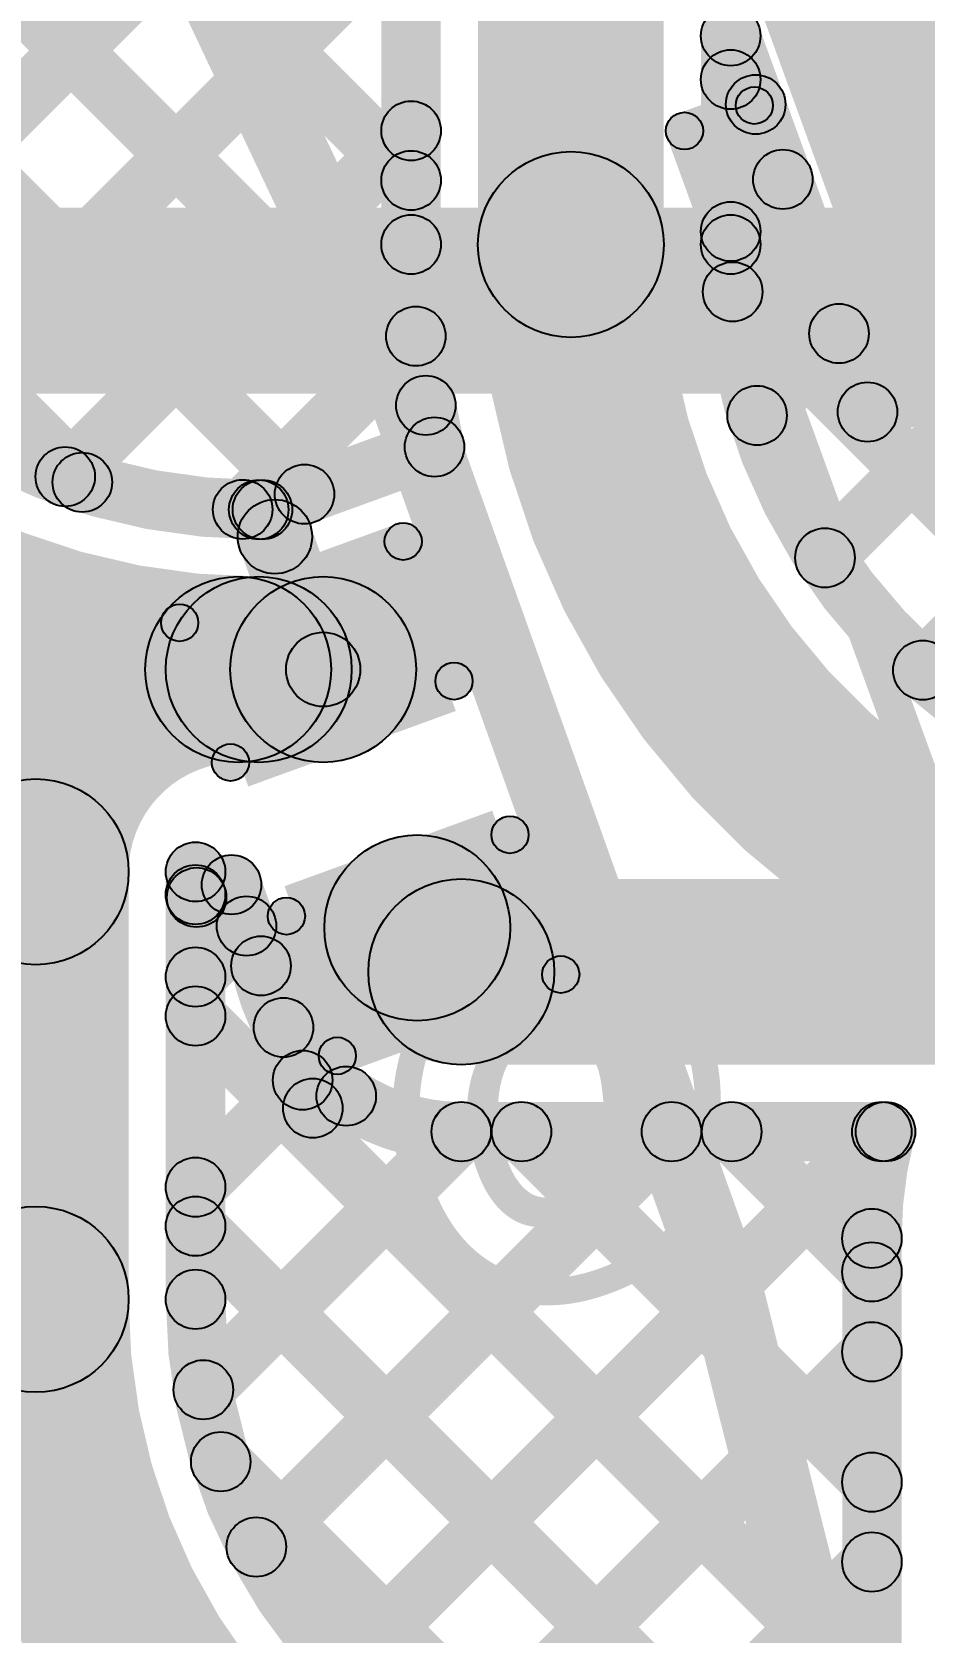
# Model space of a CAD drawing. Header units: millimetres. Extents: x -2.17 to 2.17, y -2.17 to 2.17.
# Drawn here: x 1.1575 to 1.2775, y 0.3343 to 0.5495 of the extents above; entities that cross this region are included whole.
import ezdxf

# ---------------------------------------------------------------- set-up
doc = ezdxf.new("R2010")
doc.units = ezdxf.units.MM
doc.header["$MEASUREMENT"] = 0
for name, color, linetype in [('BottomLayer', 5, 'Continuous'), ('Mechanical2', 216, 'Continuous'), ('TopLayer', 1, 'Continuous'), ('TopOverlay', 2, 'Continuous'), ('TopPaste', 8, 'Continuous'), ('TopSolder', 216, 'Continuous')]:
    doc.layers.add(name, color=color, linetype=linetype)

# ---------------------------------------------------------------- blocks, each defined once
blk = doc.blocks.new('WS2812B_M____198')
at = {"layer": 'TopLayer'}
blk.add_hatch(color=1, dxfattribs=at).paths.add_polyline_path([(0.03504, 0.05079), (0.09409, 0.05079), (0.09409, 0.01142), (0.03504, 0.01142)])
at = {"layer": 'TopOverlay'}
for points in [[(0.07, 0.0725), (0.07, 0.0675), (-0.07, 0.0675), (-0.07, 0.0725)], [(0.0675, 0.07), (0.0725, 0.07), (0.0725, 0.06), (0.0675, 0.06)]]:
    blk.add_hatch(color=2, dxfattribs=at).paths.add_polyline_path(points)
h = blk.add_hatch(color=2, dxfattribs=at)
edge = h.paths.add_edge_path()
edge.add_arc((0.07, 0.07), 0.0025, 0, 360)
h = blk.add_hatch(color=2, dxfattribs=at)
edge = h.paths.add_edge_path()
edge.add_arc((0.07, 0.07), 0.0025, 0, 360)
h = blk.add_hatch(color=2, dxfattribs=at)
edge = h.paths.add_edge_path()
edge.add_arc((0.07, 0.06), 0.0025, 0, 360)
at = {"layer": 'TopPaste'}
blk.add_hatch(color=8, dxfattribs=at).paths.add_polyline_path([(0.03504, 0.05079), (0.09409, 0.05079), (0.09409, 0.01142), (0.03504, 0.01142)])
at = {"layer": 'TopSolder'}
blk.add_hatch(color=216, dxfattribs=at).paths.add_polyline_path([(0.03104, 0.05479), (0.09809, 0.05479), (0.09809, 0.00742), (0.03104, 0.00742)])
at = {"layer": 'TopOverlay'}
for centre in [(0.07, 0.07), (0.07, 0.07), (0.07, 0.06)]:
    blk.add_circle(centre, 0.0025, dxfattribs=at)
blk = doc.blocks.new('C__0402_372')
at = {"layer": 'TopLayer'}
for points in [[(-0.0275, -0.0125), (-0.0275, 0.0125), (-0.0095, 0.0125), (-0.0095, -0.0125)], [(0.0095, -0.0125), (0.0095, 0.0125), (0.0275, 0.0125), (0.0275, -0.0125)]]:
    blk.add_hatch(color=1, dxfattribs=at).paths.add_polyline_path(points)
at = {"layer": 'TopOverlay'}
h = blk.add_hatch(color=2, dxfattribs=at)
edge = h.paths.add_edge_path()
edge.add_arc((-0.031, 0.016), 0.0025, 0, 360)
h = blk.add_hatch(color=2, dxfattribs=at)
edge = h.paths.add_edge_path()
edge.add_arc((-0.031, 0.016), 0.0025, 0, 360)
for points in [[(-0.031, 0.0135), (-0.031, 0.0185), (-0.011, 0.0185), (-0.011, 0.0135)], [(0.011, 0.0135), (0.011, 0.0185), (0.031, 0.0185), (0.031, 0.0135)], [(-0.0285, -0.016), (-0.0335, -0.016), (-0.0335, 0.016), (-0.0285, 0.016)], [(0.0335, -0.016), (0.0285, -0.016), (0.0285, 0.016), (0.0335, 0.016)], [(-0.031, -0.0185), (-0.031, -0.0135), (-0.011, -0.0135), (-0.011, -0.0185)], [(0.011, -0.0185), (0.011, -0.0135), (0.031, -0.0135), (0.031, -0.0185)]]:
    blk.add_hatch(color=2, dxfattribs=at).paths.add_polyline_path(points)
h = blk.add_hatch(color=2, dxfattribs=at)
edge = h.paths.add_edge_path()
edge.add_arc((-0.011, 0.016), 0.0025, 0, 360)
h = blk.add_hatch(color=2, dxfattribs=at)
edge = h.paths.add_edge_path()
edge.add_arc((0.011, 0.016), 0.0025, 0, 360)
h = blk.add_hatch(color=2, dxfattribs=at)
edge = h.paths.add_edge_path()
edge.add_arc((0.031, 0.016), 0.0025, 0, 360)
h = blk.add_hatch(color=2, dxfattribs=at)
edge = h.paths.add_edge_path()
edge.add_arc((0.031, 0.016), 0.0025, 0, 360)
h = blk.add_hatch(color=2, dxfattribs=at)
edge = h.paths.add_edge_path()
edge.add_arc((-0.031, -0.016), 0.0025, 0, 360)
h = blk.add_hatch(color=2, dxfattribs=at)
edge = h.paths.add_edge_path()
edge.add_arc((-0.031, -0.016), 0.0025, 0, 360)
h = blk.add_hatch(color=2, dxfattribs=at)
edge = h.paths.add_edge_path()
edge.add_arc((-0.011, -0.016), 0.0025, 0, 360)
h = blk.add_hatch(color=2, dxfattribs=at)
edge = h.paths.add_edge_path()
edge.add_arc((0.011, -0.016), 0.0025, 0, 360)
h = blk.add_hatch(color=2, dxfattribs=at)
edge = h.paths.add_edge_path()
edge.add_arc((0.031, -0.016), 0.0025, 0, 360)
h = blk.add_hatch(color=2, dxfattribs=at)
edge = h.paths.add_edge_path()
edge.add_arc((0.031, -0.016), 0.0025, 0, 360)
at = {"layer": 'TopPaste'}
for points in [[(-0.0275, -0.0125), (-0.0275, 0.0125), (-0.0095, 0.0125), (-0.0095, -0.0125)], [(0.0095, -0.0125), (0.0095, 0.0125), (0.0275, 0.0125), (0.0275, -0.0125)]]:
    blk.add_hatch(color=8, dxfattribs=at).paths.add_polyline_path(points)
at = {"layer": 'TopSolder'}
for points in [[(-0.02986, -0.01486), (-0.02986, 0.01486), (-0.00714, 0.01486), (-0.00714, -0.01486)], [(0.00714, -0.01486), (0.00714, 0.01486), (0.02986, 0.01486), (0.02986, -0.01486)]]:
    blk.add_hatch(color=216, dxfattribs=at).paths.add_polyline_path(points)
at = {"layer": 'TopOverlay'}
for centre in [(-0.031, 0.016), (-0.031, 0.016), (-0.011, 0.016), (0.011, 0.016), (0.031, 0.016), (0.031, 0.016), (-0.031, -0.016), (-0.031, -0.016), (-0.011, -0.016), (0.011, -0.016), (0.031, -0.016), (0.031, -0.016)]:
    blk.add_circle(centre, 0.0025, dxfattribs=at)

msp = doc.modelspace()

# ---------------------------------------------------------------- hatches: boundary and pattern name
at = {"layer": 'BottomLayer'}
msp.add_hatch(color=5, dxfattribs=at).paths.add_polyline_path([(0.788, 0.50089), (0.788, 0.52589), (1.848, 0.52589), (1.848, 0.50089)])
at = {"layer": 'TopLayer'}
for points in [[(1.2425, 0.52094), (1.2175, 0.52094), (1.2175, 0.59911), (1.2425, 0.59911)], [(1.13122, 0.50987), (1.12556, 0.51553), (1.20567, 0.59564), (1.21133, 0.58998)], [(1.14318, 0.58923), (1.14883, 0.59489), (1.21133, 0.53239), (1.20567, 0.52674)], [(1.2125, 0.52094), (1.2045, 0.52094), (1.2045, 0.59469), (1.2125, 0.59469)], [(1.12322, 0.58091), (1.12887, 0.58656), (1.21331, 0.50213), (1.20765, 0.49647)], [(1.10667, 0.56917), (1.11233, 0.57482), (1.19699, 0.49016), (1.19133, 0.48451)], [(1.14608, 0.49645), (1.14042, 0.50211), (1.20567, 0.56736), (1.21133, 0.5617)], [(1.2555, 0.52094), (1.2475, 0.52094), (1.2475, 0.549), (1.2555, 0.549)], [(1.24774, 0.54763), (1.25526, 0.55036), (1.27367, 0.49978), (1.26615, 0.49704)], [(1.24867, 0.5403), (1.25433, 0.54596), (1.25768, 0.5426), (1.25203, 0.53695)], [(1.11035, 0.53721), (1.116, 0.54286), (1.16709, 0.49178), (1.16143, 0.48612)], [(1.1648, 0.48689), (1.15914, 0.49254), (1.20567, 0.53907), (1.21133, 0.53342)], [(1.25433, 0.51985), (1.24867, 0.5255), (1.2557, 0.53253), (1.26135, 0.52687)], [(1.27128, 0.49465), (1.26854, 0.50217), (1.3223, 0.52173), (1.32503, 0.51422)], [(1.24894, 0.51175), (1.25459, 0.51741), (1.31193, 0.46008), (1.30627, 0.45442)], [(1.28018, 0.46084), (1.27452, 0.4665), (1.32503, 0.51701), (1.33069, 0.51135)], [(1.18867, 0.48247), (1.18302, 0.48813), (1.20631, 0.51143), (1.21197, 0.50577)], [(1.25787, 0.49511), (1.25222, 0.50077), (1.26324, 0.51179), (1.2689, 0.50613)], [(1.26701, 0.47596), (1.26136, 0.48162), (1.28892, 0.50919), (1.29458, 0.50353)], [(1.18986, 0.48152), (1.18713, 0.48903), (1.21028, 0.49746), (1.21302, 0.48994)], [(1.18548, 0.47992), (1.19487, 0.48334), (1.20137, 0.46548), (1.19197, 0.46206)], [(1.18524, 0.45127), (1.18524, 0.47627), (1.188, 0.47627), (1.188, 0.45127)], [(1.188, 0.45127), (1.188, 0.47627), (1.19667, 0.47627), (1.19667, 0.45127)], [(1.18101, 0.42934), (1.17827, 0.43686), (1.18297, 0.43857), (1.1857, 0.43105)], [(1.1705, 0.37902), (1.1455, 0.37902), (1.1455, 0.43653), (1.1705, 0.43653)], [(1.1835, 0.43347), (1.1755, 0.43347), (1.1755, 0.43653), (1.1835, 0.43653)], [(1.18058, 0.43344), (1.18809, 0.43618), (1.19207, 0.42526), (1.18455, 0.42253)], [(1.21525, 0.41058), (1.21525, 0.43558), (1.32786, 0.43558), (1.32786, 0.41058)], [(1.1835, 0.37902), (1.1755, 0.37902), (1.1755, 0.43347), (1.1835, 0.43347)], [(1.18233, 0.41956), (1.17667, 0.42522), (1.18353, 0.43208), (1.18919, 0.42642)], [(1.17667, 0.41431), (1.18233, 0.41997), (1.27333, 0.32897), (1.26767, 0.32331)], [(1.18757, 0.41423), (1.19509, 0.41697), (1.19904, 0.40611), (1.19152, 0.40337)], [(1.18233, 0.39128), (1.17667, 0.39694), (1.19108, 0.41134), (1.19673, 0.40568)], [(1.19665, 0.40098), (1.19391, 0.4085), (1.1984, 0.41013), (1.20113, 0.40261)], [(1.21525, 0.39758), (1.21525, 0.40558), (1.27233, 0.40558), (1.27233, 0.39758)], [(1.18336, 0.36403), (1.17771, 0.36969), (1.21243, 0.40441), (1.21809, 0.39875)], [(1.1905, 0.34288), (1.18484, 0.34854), (1.24071, 0.40441), (1.24637, 0.39875)], [(1.20232, 0.32641), (1.19666, 0.33207), (1.269, 0.40441), (1.27465, 0.39875)], [(1.22052, 0.39875), (1.22618, 0.40441), (1.27333, 0.35726), (1.26767, 0.3516)], [(1.2488, 0.39875), (1.25446, 0.40441), (1.27333, 0.38554), (1.26767, 0.37988)], [(1.17667, 0.38603), (1.18233, 0.39169), (1.26092, 0.3131), (1.25526, 0.30744)], [(1.2745, 0.31268), (1.2665, 0.31268), (1.2665, 0.38722), (1.2745, 0.38722)], [(1.21815, 0.31396), (1.21249, 0.31962), (1.26767, 0.3748), (1.27333, 0.36914)], [(1.18007, 0.35435), (1.18572, 0.36001), (1.23246, 0.31327), (1.2268, 0.30761)], [(1.23846, 0.30599), (1.2328, 0.31164), (1.26767, 0.34651), (1.27333, 0.34086)]]:
    msp.add_hatch(color=1, dxfattribs=at).paths.add_polyline_path(points)
h = msp.add_hatch(color=1, dxfattribs=at)
edge = h.paths.add_edge_path()
edge.add_arc((1.2515, 0.549), 0.004, 0, 360)
h = msp.add_hatch(color=1, dxfattribs=at)
edge = h.paths.add_edge_path()
edge.add_arc((1.2515, 0.549), 0.004, 0, 360)
h = msp.add_hatch(color=1, dxfattribs=at)
edge = h.paths.add_edge_path()
edge.add_arc((1.2515, 0.54313), 0.004, 0, 360)
h = msp.add_hatch(color=1, dxfattribs=at)
edge = h.paths.add_edge_path()
edge.add_arc((1.25486, 0.53978), 0.004, 0, 360)
h = msp.add_hatch(color=1, dxfattribs=at)
edge = h.paths.add_edge_path()
edge.add_arc((1.2085, 0.53624), 0.004, 0, 360)
h = msp.add_hatch(color=1, dxfattribs=at)
edge = h.paths.add_edge_path()
edge.add_arc((1.2085, 0.52956), 0.004, 0, 360)
h = msp.add_hatch(color=1, dxfattribs=at)
edge = h.paths.add_edge_path()
edge.add_arc((1.23, 0.52094), 0.0125, 0, 360)
h = msp.add_hatch(color=1, dxfattribs=at)
edge = h.paths.add_edge_path()
edge.add_arc((1.23, 0.52094), 0.0125, 0, 360)
h = msp.add_hatch(color=1, dxfattribs=at)
edge = h.paths.add_edge_path()
edge.add_arc((1.25852, 0.5297), 0.004, 0, 360)
h = msp.add_hatch(color=1, dxfattribs=at)
edge = h.paths.add_edge_path()
edge.add_arc((1.2515, 0.52268), 0.004, 0, 360)
h = msp.add_hatch(color=1, dxfattribs=at)
edge = h.paths.add_edge_path()
edge.add_arc((1.2085, 0.52094), 0.004, 0, 360)
h = msp.add_hatch(color=1, dxfattribs=at)
edge = h.paths.add_edge_path()
edge.add_arc((1.2085, 0.52094), 0.004, 0, 360)
h = msp.add_hatch(color=1, dxfattribs=at)
edge = h.paths.add_edge_path()
edge.add_arc((1.2515, 0.52094), 0.004, 0, 360)
h = msp.add_hatch(color=1, dxfattribs=at)
edge = h.paths.add_edge_path()
edge.add_arc((1.2515, 0.52094), 0.004, 0, 360)
h = msp.add_hatch(color=1, dxfattribs=at)
edge = h.paths.add_edge_path()
edge.add_arc((1.25176, 0.51458), 0.004, 0, 360)
h = msp.add_hatch(color=1, dxfattribs=at)
edge = h.paths.add_edge_path()
edge.add_arc((1.20914, 0.5086), 0.004, 0, 360)
h = msp.add_hatch(color=1, dxfattribs=at)
edge = h.paths.add_edge_path()
edge.add_arc((1.26607, 0.50896), 0.004, 0, 360)
h = msp.add_hatch(color=1, dxfattribs=at)
edge = h.paths.add_edge_path()
edge.add_arc((1.21048, 0.4993), 0.004, 0, 360)
h = msp.add_hatch(color=1, dxfattribs=at)
edge = h.paths.add_edge_path()
edge.add_arc((1.25505, 0.49794), 0.004, 0, 360)
h = msp.add_hatch(color=1, dxfattribs=at)
edge = h.paths.add_edge_path()
edge.add_arc((1.26991, 0.49841), 0.004, 0, 360)
h = msp.add_hatch(color=1, dxfattribs=at)
edge = h.paths.add_edge_path()
edge.add_arc((1.26991, 0.49841), 0.004, 0, 360)
h = msp.add_hatch(color=1, dxfattribs=at)
edge = h.paths.add_edge_path()
edge.add_arc((1.21165, 0.4937), 0.004, 0, 360)
h = msp.add_hatch(color=1, dxfattribs=at)
edge = h.paths.add_edge_path()
edge.add_arc((1.21165, 0.4937), 0.004, 0, 360)
h = msp.add_hatch(color=1, dxfattribs=at)
edge = h.paths.add_edge_path()
edge.add_arc((1.16197, 0.48971), 0.004, 0, 360)
h = msp.add_hatch(color=1, dxfattribs=at)
edge = h.paths.add_edge_path()
edge.add_arc((1.16426, 0.48895), 0.004, 0, 360)
h = msp.add_hatch(color=1, dxfattribs=at)
edge = h.paths.add_edge_path()
edge.add_arc((1.19416, 0.48734), 0.004, 0, 360)
h = msp.add_hatch(color=1, dxfattribs=at)
edge = h.paths.add_edge_path()
edge.add_arc((1.18584, 0.4853), 0.004, 0, 360)
h = msp.add_hatch(color=1, dxfattribs=at)
edge = h.paths.add_edge_path()
edge.add_arc((1.188, 0.48527), 0.004, 0, 360)
h = msp.add_hatch(color=1, dxfattribs=at)
edge = h.paths.add_edge_path()
edge.add_arc((1.1885, 0.48527), 0.004, 0, 360)
h = msp.add_hatch(color=1, dxfattribs=at)
edge = h.paths.add_edge_path()
edge.add_arc((1.19017, 0.48163), 0.005, 0, 360)
h = msp.add_hatch(color=1, dxfattribs=at)
edge = h.paths.add_edge_path()
edge.add_arc((1.26418, 0.47879), 0.004, 0, 360)
h = msp.add_hatch(color=1, dxfattribs=at)
edge = h.paths.add_edge_path()
edge.add_arc((1.18524, 0.46377), 0.0125, 0, 360)
h = msp.add_hatch(color=1, dxfattribs=at)
edge = h.paths.add_edge_path()
edge.add_arc((1.18524, 0.46377), 0.0125, 0, 360)
h = msp.add_hatch(color=1, dxfattribs=at)
edge = h.paths.add_edge_path()
edge.add_arc((1.188, 0.46377), 0.0125, 0, 360)
h = msp.add_hatch(color=1, dxfattribs=at)
edge = h.paths.add_edge_path()
edge.add_arc((1.188, 0.46377), 0.0125, 0, 360)
h = msp.add_hatch(color=1, dxfattribs=at)
edge = h.paths.add_edge_path()
edge.add_arc((1.188, 0.46377), 0.0125, 0, 360)
h = msp.add_hatch(color=1, dxfattribs=at)
edge = h.paths.add_edge_path()
edge.add_arc((1.19667, 0.46377), 0.0125, 0, 360)
h = msp.add_hatch(color=1, dxfattribs=at)
edge = h.paths.add_edge_path()
edge.add_arc((1.19667, 0.46377), 0.005, 0, 360)
h = msp.add_hatch(color=1, dxfattribs=at)
edge = h.paths.add_edge_path()
edge.add_arc((1.27735, 0.46367), 0.004, 0, 360)
h = msp.add_hatch(color=1, dxfattribs=at)
edge = h.paths.add_edge_path()
edge.add_arc((1.158, 0.43653), 0.0125, 0, 360)
h = msp.add_hatch(color=1, dxfattribs=at)
edge = h.paths.add_edge_path()
edge.add_arc((1.158, 0.43653), 0.0125, 0, 360)
h = msp.add_hatch(color=1, dxfattribs=at)
edge = h.paths.add_edge_path()
edge.add_arc((1.20933, 0.42901), 0.0125, 0, 360)
h = msp.add_hatch(color=1, dxfattribs=at)
edge = h.paths.add_edge_path()
edge.add_arc((1.1795, 0.43653), 0.004, 0, 360)
h = msp.add_hatch(color=1, dxfattribs=at)
edge = h.paths.add_edge_path()
edge.add_arc((1.1795, 0.43347), 0.004, 0, 360)
h = msp.add_hatch(color=1, dxfattribs=at)
edge = h.paths.add_edge_path()
edge.add_arc((1.1795, 0.43347), 0.004, 0, 360)
h = msp.add_hatch(color=1, dxfattribs=at)
edge = h.paths.add_edge_path()
edge.add_arc((1.17964, 0.4331), 0.004, 0, 360)
h = msp.add_hatch(color=1, dxfattribs=at)
edge = h.paths.add_edge_path()
edge.add_arc((1.18434, 0.43481), 0.004, 0, 360)
h = msp.add_hatch(color=1, dxfattribs=at)
edge = h.paths.add_edge_path()
edge.add_arc((1.18434, 0.43481), 0.004, 0, 360)
h = msp.add_hatch(color=1, dxfattribs=at)
edge = h.paths.add_edge_path()
edge.add_arc((1.21525, 0.42308), 0.0125, 0, 360)
h = msp.add_hatch(color=1, dxfattribs=at)
edge = h.paths.add_edge_path()
edge.add_arc((1.21525, 0.42308), 0.0125, 0, 360)
h = msp.add_hatch(color=1, dxfattribs=at)
edge = h.paths.add_edge_path()
edge.add_arc((1.18636, 0.42925), 0.004, 0, 360)
h = msp.add_hatch(color=1, dxfattribs=at)
edge = h.paths.add_edge_path()
edge.add_arc((1.1795, 0.42239), 0.004, 0, 360)
h = msp.add_hatch(color=1, dxfattribs=at)
edge = h.paths.add_edge_path()
edge.add_arc((1.18831, 0.42389), 0.004, 0, 360)
h = msp.add_hatch(color=1, dxfattribs=at)
edge = h.paths.add_edge_path()
edge.add_arc((1.18831, 0.42389), 0.004, 0, 360)
h = msp.add_hatch(color=1, dxfattribs=at)
edge = h.paths.add_edge_path()
edge.add_arc((1.1795, 0.41714), 0.004, 0, 360)
h = msp.add_hatch(color=1, dxfattribs=at)
edge = h.paths.add_edge_path()
edge.add_arc((1.19133, 0.4156), 0.004, 0, 360)
h = msp.add_hatch(color=1, dxfattribs=at)
edge = h.paths.add_edge_path()
edge.add_arc((1.19133, 0.4156), 0.004, 0, 360)
h = msp.add_hatch(color=1, dxfattribs=at)
edge = h.paths.add_edge_path()
edge.add_arc((1.19391, 0.40851), 0.004, 0, 360)
h = msp.add_hatch(color=1, dxfattribs=at)
edge = h.paths.add_edge_path()
edge.add_arc((1.19977, 0.40637), 0.004, 0, 360)
h = msp.add_hatch(color=1, dxfattribs=at)
edge = h.paths.add_edge_path()
edge.add_arc((1.19977, 0.40637), 0.004, 0, 360)
h = msp.add_hatch(color=1, dxfattribs=at)
edge = h.paths.add_edge_path()
edge.add_arc((1.19528, 0.40474), 0.004, 0, 360)
h = msp.add_hatch(color=1, dxfattribs=at)
edge = h.paths.add_edge_path()
edge.add_arc((1.19528, 0.40474), 0.004, 0, 360)
h = msp.add_hatch(color=1, dxfattribs=at)
edge = h.paths.add_edge_path()
edge.add_arc((1.21525, 0.40158), 0.004, 0, 360)
h = msp.add_hatch(color=1, dxfattribs=at)
edge = h.paths.add_edge_path()
edge.add_arc((1.21525, 0.40158), 0.004, 0, 360)
h = msp.add_hatch(color=1, dxfattribs=at)
edge = h.paths.add_edge_path()
edge.add_arc((1.21526, 0.40158), 0.004, 0, 360)
h = msp.add_hatch(color=1, dxfattribs=at)
edge = h.paths.add_edge_path()
edge.add_arc((1.22335, 0.40158), 0.004, 0, 360)
h = msp.add_hatch(color=1, dxfattribs=at)
edge = h.paths.add_edge_path()
edge.add_arc((1.24354, 0.40158), 0.004, 0, 360)
h = msp.add_hatch(color=1, dxfattribs=at)
edge = h.paths.add_edge_path()
edge.add_arc((1.25163, 0.40158), 0.004, 0, 360)
h = msp.add_hatch(color=1, dxfattribs=at)
edge = h.paths.add_edge_path()
edge.add_arc((1.27183, 0.40158), 0.004, 0, 360)
h = msp.add_hatch(color=1, dxfattribs=at)
edge = h.paths.add_edge_path()
edge.add_arc((1.27233, 0.40158), 0.004, 0, 360)
h = msp.add_hatch(color=1, dxfattribs=at)
edge = h.paths.add_edge_path()
edge.add_arc((1.27233, 0.40158), 0.004, 0, 360)
h = msp.add_hatch(color=1, dxfattribs=at)
edge = h.paths.add_edge_path()
edge.add_arc((1.1795, 0.39411), 0.004, 0, 360)
h = msp.add_hatch(color=1, dxfattribs=at)
edge = h.paths.add_edge_path()
edge.add_arc((1.1795, 0.38886), 0.004, 0, 360)
h = msp.add_hatch(color=1, dxfattribs=at)
edge = h.paths.add_edge_path()
edge.add_arc((1.158, 0.37902), 0.0125, 0, 360)
h = msp.add_hatch(color=1, dxfattribs=at)
edge = h.paths.add_edge_path()
edge.add_arc((1.158, 0.37902), 0.0125, 0, 360)
h = msp.add_hatch(color=1, dxfattribs=at)
edge = h.paths.add_edge_path()
edge.add_arc((1.2705, 0.38722), 0.004, 0, 360)
h = msp.add_hatch(color=1, dxfattribs=at)
edge = h.paths.add_edge_path()
edge.add_arc((1.2705, 0.38722), 0.004, 0, 360)
h = msp.add_hatch(color=1, dxfattribs=at)
edge = h.paths.add_edge_path()
edge.add_arc((1.2705, 0.38271), 0.004, 0, 360)
h = msp.add_hatch(color=1, dxfattribs=at)
edge = h.paths.add_edge_path()
edge.add_arc((1.1795, 0.37902), 0.004, 0, 360)
h = msp.add_hatch(color=1, dxfattribs=at)
edge = h.paths.add_edge_path()
edge.add_arc((1.1795, 0.37902), 0.004, 0, 360)
h = msp.add_hatch(color=1, dxfattribs=at)
edge = h.paths.add_edge_path()
edge.add_arc((1.2705, 0.37197), 0.004, 0, 360)
h = msp.add_hatch(color=1, dxfattribs=at)
edge = h.paths.add_edge_path()
edge.add_arc((1.18054, 0.36686), 0.004, 0, 360)
h = msp.add_hatch(color=1, dxfattribs=at)
edge = h.paths.add_edge_path()
edge.add_arc((1.18289, 0.35718), 0.004, 0, 360)
h = msp.add_hatch(color=1, dxfattribs=at)
edge = h.paths.add_edge_path()
edge.add_arc((1.2705, 0.35443), 0.004, 0, 360)
h = msp.add_hatch(color=1, dxfattribs=at)
edge = h.paths.add_edge_path()
edge.add_arc((1.18767, 0.34571), 0.004, 0, 360)
h = msp.add_hatch(color=1, dxfattribs=at)
edge = h.paths.add_edge_path()
edge.add_arc((1.2705, 0.34369), 0.004, 0, 360)

# ---------------------------------------------------------------- linework, layer by layer
at = {"layer": 'Mechanical2', "const_width": 0.01}
for points in [[(2.16535, 0.001, 1), (-2.16535, 0.001, 1)], [(2.08135, -0.01, 1), (-2.04935, -0.01, 1)], [(1.84055, 0.001, 1), (-1.84055, 0.001, 1)], [(1.6437, 0.001, 1), (-1.6437, 0.001, 1)], [(1.50394, 0, 1), (-1.50394, 0, 1)], [(1.30709, 0.001, 1), (-1.30709, 0.001, 1)], [(1.17323, 0.001, 1), (-1.17323, 0.001, 1)]]:
    msp.add_lwpolyline(points, format="xyb", close=True, dxfattribs=at)
at = {"layer": 'TopLayer'}
for points, const_width in [([(1.188, 0.46377, -0.414214), (1.088, 0.56377)], 0.025), ([(1.188, 0.48527, -0.414214), (1.1095, 0.56377)], 0.008), ([(1.32786, 0.42308, -0.414214), (1.23, 0.52094)], 0.025), ([(1.21165, 0.4937, -0.057615), (1.2085, 0.52094)], 0.008), ([(1.29487, 0.45207, -0.288653), (1.2515, 0.52094)], 0.008), ([(1.158, 0.43653, -0.414214), (1.18524, 0.46377)], 0.025), ([(1.21525, 0.42308, -0.414214), (1.20933, 0.42901)], 0.025), ([(1.19133, 0.4156, -0.080983), (1.18831, 0.42389)], 0.008), ([(1.21525, 0.40158, -0.151148), (1.19977, 0.40637)], 0.008), ([(1.2705, 0.38722, -0.063333), (1.27233, 0.40158)], 0.008), ([(1.25147, 0.28555, -0.414214), (1.158, 0.37902)], 0.025), ([(1.2437, 0.30747, -0.38288), (1.1795, 0.37902)], 0.008)]:
    msp.add_lwpolyline(points, format="xyb", dxfattribs=dict(at, const_width=const_width))
for centre, radius in [((1.2515, 0.549), 0.004), ((1.2515, 0.549), 0.004), ((1.2515, 0.54313), 0.004), ((1.25486, 0.53978), 0.004), ((1.2085, 0.53624), 0.004), ((1.2085, 0.52956), 0.004), ((1.23, 0.52094), 0.0125), ((1.23, 0.52094), 0.0125), ((1.25852, 0.5297), 0.004), ((1.2515, 0.52268), 0.004), ((1.2085, 0.52094), 0.004), ((1.2085, 0.52094), 0.004), ((1.2515, 0.52094), 0.004), ((1.2515, 0.52094), 0.004), ((1.25176, 0.51458), 0.004), ((1.20914, 0.5086), 0.004), ((1.26607, 0.50896), 0.004), ((1.21048, 0.4993), 0.004), ((1.25505, 0.49794), 0.004), ((1.26991, 0.49841), 0.004), ((1.26991, 0.49841), 0.004), ((1.21165, 0.4937), 0.004), ((1.21165, 0.4937), 0.004), ((1.16197, 0.48971), 0.004), ((1.16426, 0.48895), 0.004), ((1.19416, 0.48734), 0.004), ((1.18584, 0.4853), 0.004), ((1.188, 0.48527), 0.004), ((1.1885, 0.48527), 0.004), ((1.19017, 0.48163), 0.005), ((1.26418, 0.47879), 0.004), ((1.18524, 0.46377), 0.0125), ((1.18524, 0.46377), 0.0125), ((1.188, 0.46377), 0.0125), ((1.188, 0.46377), 0.0125), ((1.188, 0.46377), 0.0125), ((1.19667, 0.46377), 0.0125), ((1.19667, 0.46377), 0.005), ((1.27735, 0.46367), 0.004), ((1.158, 0.43653), 0.0125), ((1.158, 0.43653), 0.0125), ((1.20933, 0.42901), 0.0125), ((1.1795, 0.43653), 0.004), ((1.1795, 0.43347), 0.004), ((1.1795, 0.43347), 0.004), ((1.17964, 0.4331), 0.004), ((1.18434, 0.43481), 0.004), ((1.18434, 0.43481), 0.004), ((1.21525, 0.42308), 0.0125), ((1.21525, 0.42308), 0.0125), ((1.18636, 0.42925), 0.004), ((1.1795, 0.42239), 0.004), ((1.18831, 0.42389), 0.004), ((1.18831, 0.42389), 0.004), ((1.1795, 0.41714), 0.004), ((1.19133, 0.4156), 0.004), ((1.19133, 0.4156), 0.004), ((1.19391, 0.40851), 0.004), ((1.19977, 0.40637), 0.004), ((1.19977, 0.40637), 0.004), ((1.19528, 0.40474), 0.004), ((1.19528, 0.40474), 0.004), ((1.21525, 0.40158), 0.004), ((1.21525, 0.40158), 0.004), ((1.21526, 0.40158), 0.004), ((1.22335, 0.40158), 0.004), ((1.24354, 0.40158), 0.004), ((1.25163, 0.40158), 0.004), ((1.27183, 0.40158), 0.004), ((1.27233, 0.40158), 0.004), ((1.27233, 0.40158), 0.004), ((1.1795, 0.39411), 0.004), ((1.1795, 0.38886), 0.004), ((1.158, 0.37902), 0.0125), ((1.158, 0.37902), 0.0125), ((1.2705, 0.38722), 0.004), ((1.2705, 0.38722), 0.004), ((1.2705, 0.38271), 0.004), ((1.1795, 0.37902), 0.004), ((1.1795, 0.37902), 0.004), ((1.2705, 0.37197), 0.004), ((1.18054, 0.36686), 0.004), ((1.18289, 0.35718), 0.004), ((1.2705, 0.35443), 0.004), ((1.18767, 0.34571), 0.004), ((1.2705, 0.34369), 0.004)]:
    msp.add_circle(centre, radius, dxfattribs=at)

# ---------------------------------------------------------------- block references
for name, p, rotation in [('WS2812B_M____198', (1.335, 0.49439), 110), ('C__0402_372', (1.203, 0.44639), 290.0000000000001)]:
    msp.add_blockref(name, p, dxfattribs=dict(rotation=rotation))

# ---------------------------------------------------------------- texts
at = {"layer": 'TopOverlay'}
msp.add_text('@', height=0.04, rotation=18, dxfattribs=at).set_placement((1.208, 0.37939))

doc.saveas('drawing.dxf')
